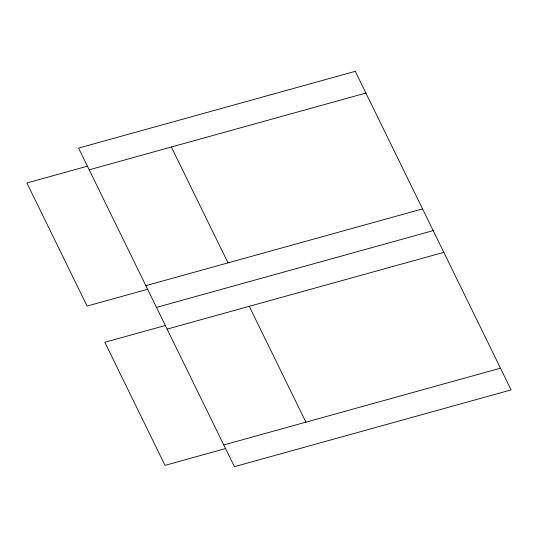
<?xml version="1.0" encoding="UTF-8"?>
<svg xmlns="http://www.w3.org/2000/svg" width="538" height="538" viewBox="0 0 538 538"><rect width="100%" height="100%" fill="white"/><g stroke="black" fill="none" stroke-linecap="round" stroke-linejoin="round"><path stroke-width="0.81" d="M87.432 166.181L26.9 182.974L87.102 306.068L147.634 289.276M89.2 169.806L365.901 93.047M145.865 285.658L422.565 208.899M156.491 307.38L433.184 230.62M165.341 325.477L104.816 342.269L165.018 465.363L225.543 448.571M167.11 329.101L443.81 252.342M223.774 444.953L500.475 368.194M171.346 147.015L228.011 262.867M249.255 306.31L305.92 422.162M355.275 71.325L78.575 148.084L234.4 466.675L511.1 389.915L355.275 71.325"/></g></svg>
